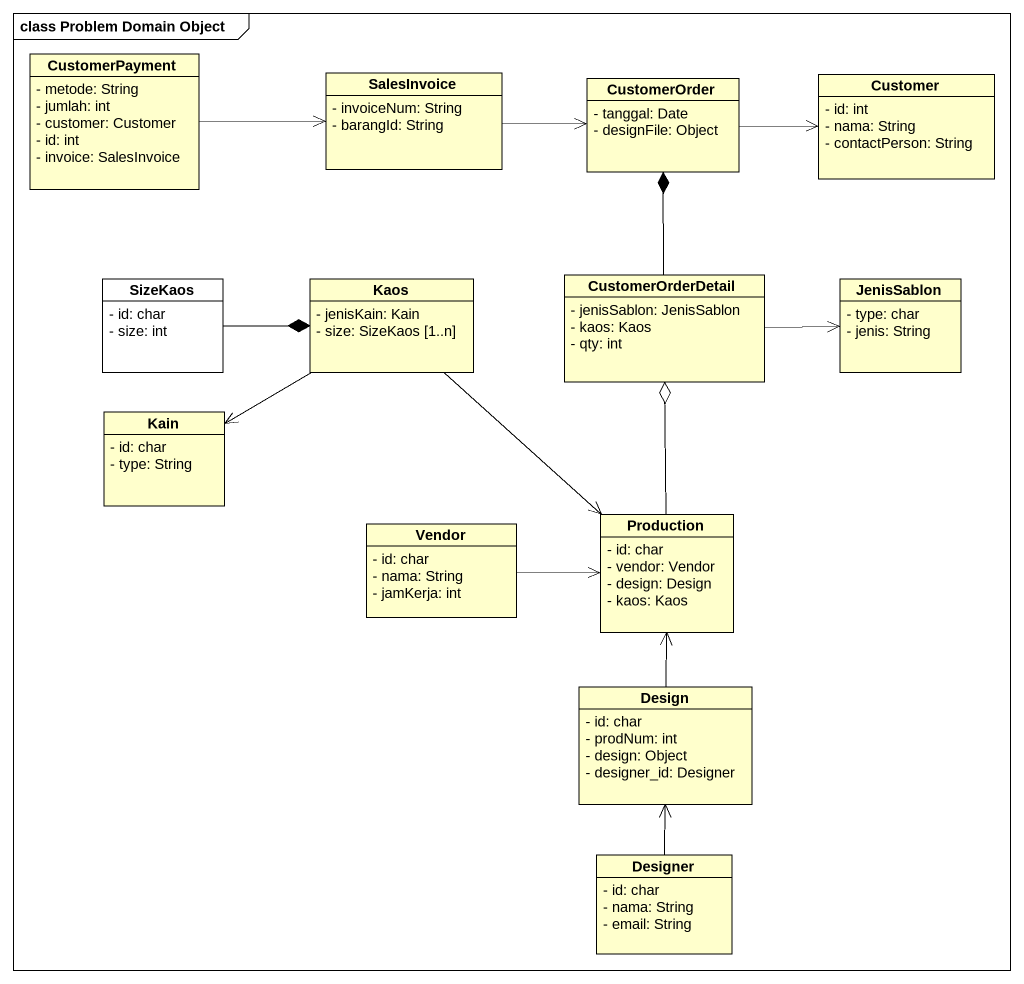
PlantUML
@startuml
mainframe class Problem Domain Object
hide circle
hide empty members
skinparam classAttributeIconSize 0
class CustomerPayment {
  - metode: String
  - jumlah: int
  - customer: Customer
  - id: int
  - invoice: SalesInvoice
}
class SalesInvoice {
  - invoiceNum: String
  - barangId: String
}
class CustomerOrder {
  - tanggal: Date
  - designFile: Object
}
class Customer {
  - id: int
  - nama: String
  - contactPerson: String
}
class SizeKaos #FFFFFF {
  - id: char
  - size: int
}
class Kaos {
  - jenisKain: Kain
  - size: SizeKaos [1..n]
}
class CustomerOrderDetail {
  - jenisSablon: JenisSablon
  - kaos: Kaos
  - qty: int
}
class JenisSablon {
  - type: char
  - jenis: String
}
class Kain {
  - id: char
  - type: String
}
class Vendor {
  - id: char
  - nama: String
  - jamKerja: int
}
class Production {
  - id: char
  - vendor: Vendor
  - design: Design
  - kaos: Kaos
}
class Design {
  - id: char
  - prodNum: int
  - design: Object
  - designer_id: Designer
}
class Designer {
  - id: char
  - nama: String
  - email: String
}
CustomerPayment -right-> SalesInvoice
SalesInvoice -right-> CustomerOrder
CustomerOrder -right-> Customer
SizeKaos -right-* Kaos
Kaos -left-> Kain
Kaos --> Production
CustomerOrderDetail -up-* CustomerOrder
CustomerOrderDetail -right-> JenisSablon
Vendor -right-> Production
Production -up-o CustomerOrderDetail
Design -up-> Production
Designer -up-> Design
@enduml
